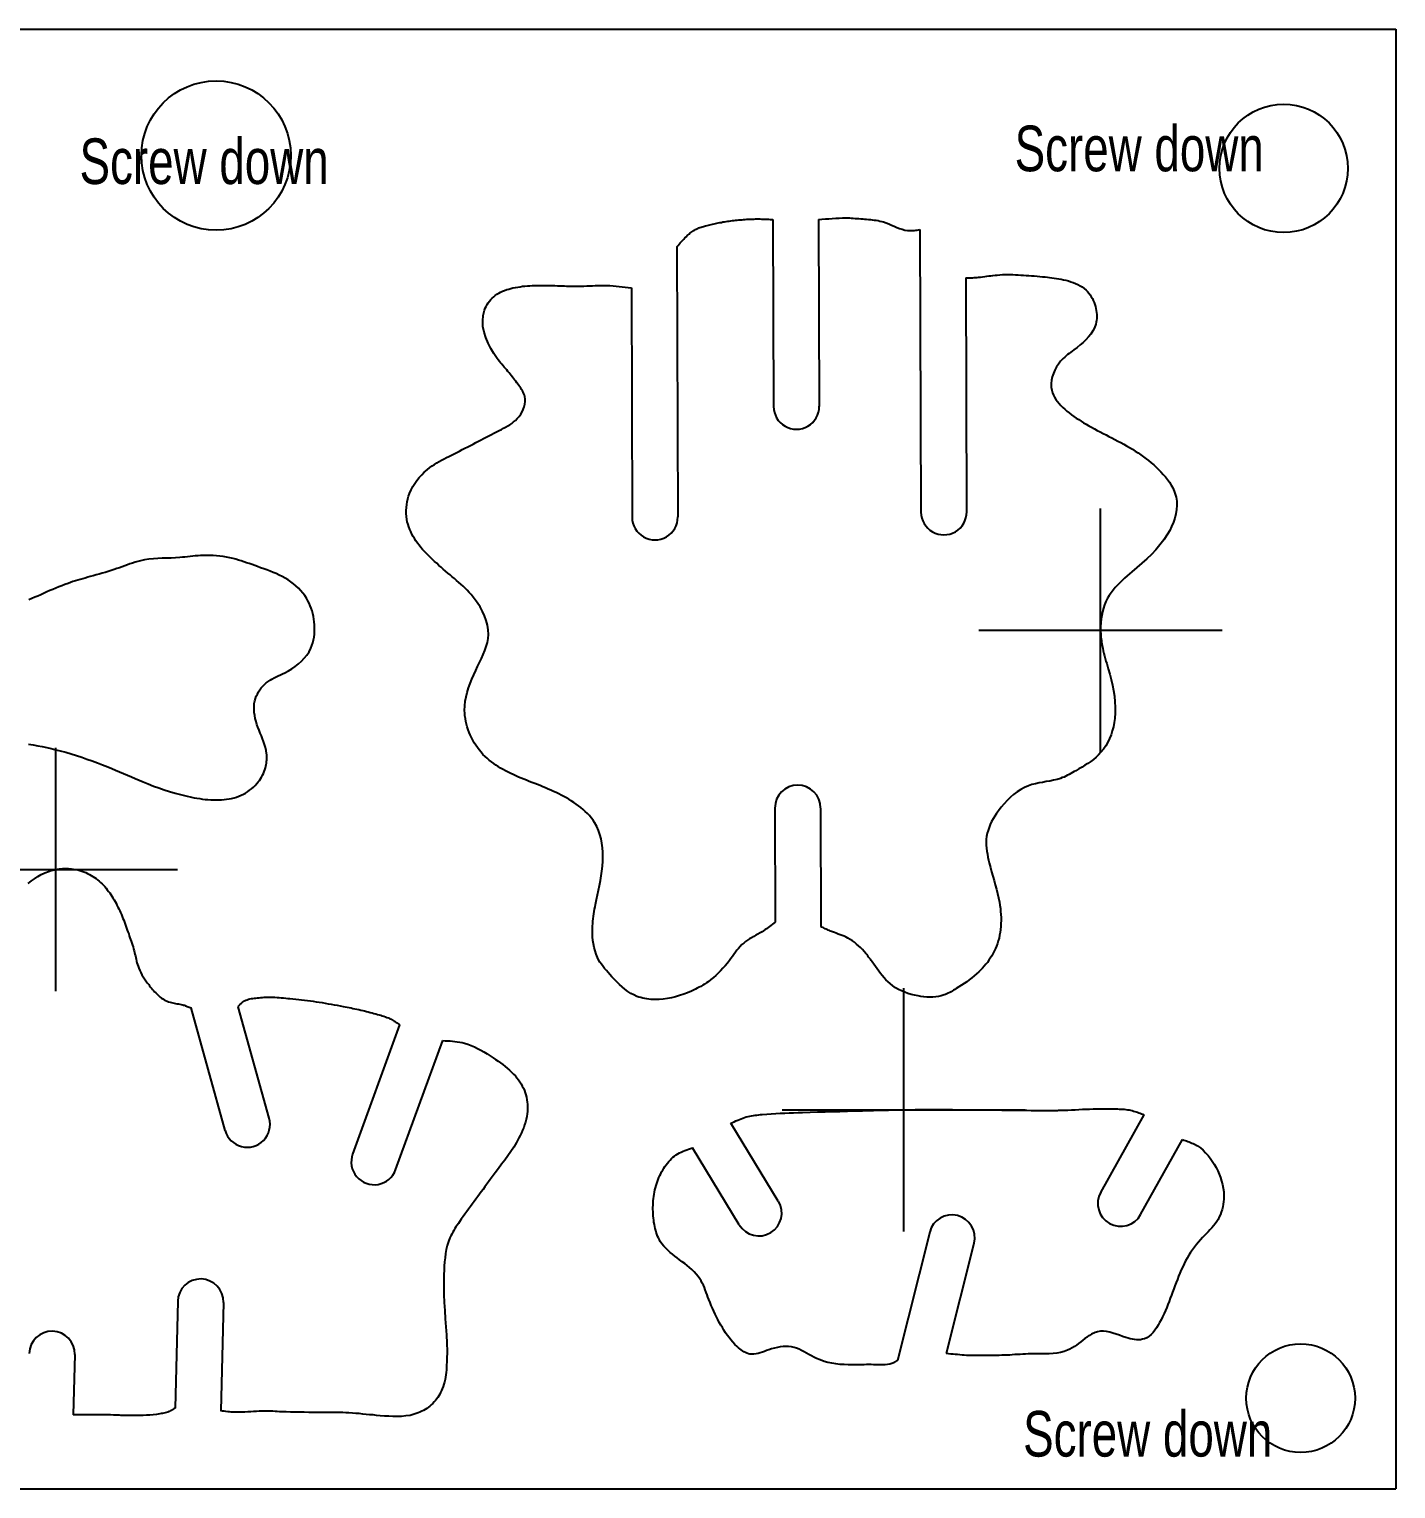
# Model space of a CAD drawing. Extents: x 0 to 30, y 0 to 14.6.
# Drawn here: x 18.76 to 30, y 0 to 12 of the extents above; entities that cross this region are included whole.
import ezdxf

# ---------------------------------------------------------------- set-up
doc = ezdxf.new("R2010")
doc.units = 0
doc.header["$MEASUREMENT"] = 0
doc.header["$PDMODE"] = 2
doc.layers.add('CK_LEVEL_1', color=7, linetype='CONTINUOUS')

msp = doc.modelspace()

# ---------------------------------------------------------------- linework, layer by layer
at = {"layer": 'CK_LEVEL_1', "color": 3, "linetype": 'CONTINUOUS'}
for p, q in [((0, 12), (30, 12)), ((30, 12), (30, 0)), ((24.879, 10.435), (24.884, 8.898)), ((25.254, 10.435), (25.259, 8.899)), ((26.088, 10.352), (26.096, 8.031)), ((24.089, 10.212), (24.097, 7.99)), ((23.715, 9.873), (23.722, 7.989)), ((26.465, 9.955), (26.471, 8.032)), ((24.895, 5.596), (24.898, 4.659)), ((25.271, 5.597), (25.274, 4.622)), ((20.737, 3.047), (20.482, 3.963)), ((20.375, 2.946), (20.095, 3.954)), ((21.424, 2.752), (21.812, 3.814)), ((21.776, 2.623), (22.164, 3.685)), ((19.986, 1.542), (19.964, 0.663)), ((20.361, 1.533), (20.339, 0.64)), ((19.139, 1.104), (19.127, 0.607)), ((0, 0), (30, 0))]:
    msp.add_line(p, q, dxfattribs=at)
at = {"layer": 'CK_LEVEL_1', "color": 4, "linetype": 'CONTINUOUS'}
for p, q in [((24.923, 2.365), (24.533, 3.005)), ((27.574, 2.437), (27.93, 3.075)), ((24.602, 2.17), (24.217, 2.802)), ((27.902, 2.254), (28.246, 2.871)), ((26.168, 2.11), (25.903, 1.056)), ((26.532, 2.018), (26.304, 1.112))]:
    msp.add_line(p, q, dxfattribs=at)
at = {"layer": 'CK_LEVEL_1', "color": 3, "linetype": 'CONTINUOUS'}
for points in [[(25.254, 10.435), (25.282, 10.437), (25.311, 10.44), (25.339, 10.442), (25.367, 10.444), (25.395, 10.446), (25.423, 10.447), (25.451, 10.448), (25.48, 10.448), (25.508, 10.448), (25.523, 10.447), (25.539, 10.446), (25.555, 10.445), (25.57, 10.444), (25.586, 10.443), (25.602, 10.442), (25.617, 10.441), (25.633, 10.439), (25.649, 10.438), (25.664, 10.436), (25.68, 10.435), (25.696, 10.433), (25.712, 10.431), (25.728, 10.429), (25.743, 10.426), (25.759, 10.423), (25.774, 10.42), (25.789, 10.415), (25.811, 10.408), (25.833, 10.399), (25.855, 10.39), (25.876, 10.38), (25.898, 10.371), (25.919, 10.362), (25.941, 10.355), (25.963, 10.349), (25.985, 10.346), (25.996, 10.345), (26.007, 10.345), (26.019, 10.345), (26.03, 10.345), (26.042, 10.346), (26.053, 10.348), (26.065, 10.349), (26.076, 10.351), (26.088, 10.352)], [(24.089, 10.212), (24.099, 10.222), (24.108, 10.233), (24.117, 10.243), (24.126, 10.254), (24.136, 10.264), (24.145, 10.274), (24.155, 10.284), (24.165, 10.294), (24.175, 10.303), (24.182, 10.31), (24.189, 10.316), (24.197, 10.322), (24.204, 10.328), (24.211, 10.334), (24.219, 10.339), (24.227, 10.344), (24.235, 10.349), (24.243, 10.354), (24.252, 10.358), (24.261, 10.362), (24.27, 10.366), (24.279, 10.369), (24.288, 10.372), (24.297, 10.375), (24.307, 10.378), (24.316, 10.381), (24.325, 10.383), (24.337, 10.386), (24.349, 10.389), (24.36, 10.392), (24.372, 10.395), (24.383, 10.398), (24.395, 10.4), (24.407, 10.403), (24.418, 10.405), (24.43, 10.408), (24.443, 10.41), (24.456, 10.412), (24.468, 10.415), (24.481, 10.417), (24.494, 10.419), (24.507, 10.421), (24.52, 10.422), (24.533, 10.424), (24.546, 10.426), (24.559, 10.427), (24.572, 10.429), (24.585, 10.43), (24.598, 10.432), (24.611, 10.433), (24.625, 10.434), (24.638, 10.435), (24.651, 10.436), (24.664, 10.437), (24.676, 10.438), (24.688, 10.438), (24.7, 10.439), (24.712, 10.439), (24.724, 10.439), (24.736, 10.44), (24.748, 10.44), (24.76, 10.44), (24.772, 10.44), (24.784, 10.439), (24.796, 10.439), (24.808, 10.439), (24.82, 10.438), (24.831, 10.437), (24.843, 10.437), (24.855, 10.436), (24.867, 10.435), (24.879, 10.435)], [(24.898, 4.659), (24.887, 4.65), (24.875, 4.641), (24.863, 4.632), (24.851, 4.623), (24.839, 4.614), (24.827, 4.605), (24.815, 4.597), (24.802, 4.588), (24.79, 4.58), (24.773, 4.57), (24.755, 4.56), (24.738, 4.551), (24.721, 4.541), (24.703, 4.531), (24.687, 4.521), (24.67, 4.511), (24.654, 4.499), (24.639, 4.487), (24.624, 4.474), (24.61, 4.459), (24.596, 4.443), (24.583, 4.427), (24.57, 4.411), (24.558, 4.394), (24.546, 4.377), (24.533, 4.359), (24.521, 4.343), (24.504, 4.321), (24.486, 4.299), (24.468, 4.279), (24.449, 4.259), (24.43, 4.239), (24.41, 4.221), (24.389, 4.203), (24.368, 4.186), (24.346, 4.169), (24.332, 4.159), (24.317, 4.15), (24.302, 4.14), (24.287, 4.131), (24.272, 4.123), (24.256, 4.115), (24.241, 4.107), (24.225, 4.099), (24.209, 4.092), (24.177, 4.078), (24.145, 4.066), (24.112, 4.055), (24.079, 4.045), (24.045, 4.037), (24.012, 4.031), (23.977, 4.026), (23.943, 4.024), (23.908, 4.023), (23.892, 4.023), (23.875, 4.024), (23.858, 4.026), (23.841, 4.028), (23.825, 4.03), (23.808, 4.034), (23.792, 4.038), (23.777, 4.042), (23.761, 4.048), (23.735, 4.06), (23.71, 4.073), (23.685, 4.089), (23.662, 4.107), (23.639, 4.126), (23.618, 4.146), (23.596, 4.167), (23.575, 4.188), (23.555, 4.21), (23.539, 4.227), (23.524, 4.244), (23.51, 4.261), (23.495, 4.278), (23.482, 4.295), (23.469, 4.313), (23.457, 4.331), (23.446, 4.35), (23.436, 4.369), (23.425, 4.396), (23.416, 4.423), (23.408, 4.451), (23.403, 4.48), (23.399, 4.509), (23.396, 4.538), (23.395, 4.568), (23.395, 4.597), (23.396, 4.627), (23.397, 4.647), (23.399, 4.667), (23.401, 4.687), (23.404, 4.707), (23.406, 4.727), (23.41, 4.746), (23.413, 4.766), (23.417, 4.785), (23.42, 4.805), (23.428, 4.844), (23.437, 4.883), (23.445, 4.922), (23.453, 4.961), (23.461, 5), (23.467, 5.039), (23.473, 5.079), (23.478, 5.119), (23.48, 5.159), (23.481, 5.196), (23.48, 5.234), (23.478, 5.271), (23.473, 5.307), (23.466, 5.344), (23.457, 5.379), (23.445, 5.413), (23.43, 5.446), (23.413, 5.478), (23.4, 5.498), (23.385, 5.517), (23.37, 5.535), (23.354, 5.552), (23.336, 5.569), (23.318, 5.585), (23.3, 5.601), (23.281, 5.616), (23.261, 5.63), (23.241, 5.643), (23.221, 5.656), (23.201, 5.669), (23.181, 5.681), (23.16, 5.692), (23.139, 5.703), (23.118, 5.714), (23.097, 5.724), (23.075, 5.734), (23.053, 5.744), (23.031, 5.753), (23.009, 5.763), (22.987, 5.772), (22.964, 5.781), (22.942, 5.79), (22.92, 5.799), (22.897, 5.807), (22.875, 5.816), (22.853, 5.825), (22.831, 5.834), (22.809, 5.843), (22.787, 5.852), (22.765, 5.862), (22.744, 5.872), (22.723, 5.882), (22.701, 5.892), (22.68, 5.903), (22.66, 5.914), (22.64, 5.926), (22.621, 5.938), (22.601, 5.95), (22.583, 5.963), (22.564, 5.977), (22.546, 5.991), (22.529, 6.006), (22.512, 6.021), (22.495, 6.038), (22.479, 6.056), (22.464, 6.075), (22.45, 6.094), (22.436, 6.113), (22.423, 6.134), (22.411, 6.154), (22.4, 6.176), (22.39, 6.198), (22.381, 6.219), (22.373, 6.241), (22.365, 6.264), (22.359, 6.286), (22.354, 6.309), (22.35, 6.332), (22.347, 6.355), (22.345, 6.377), (22.344, 6.4), (22.345, 6.438), (22.349, 6.475), (22.356, 6.511), (22.365, 6.548), (22.376, 6.584), (22.389, 6.62), (22.403, 6.656), (22.419, 6.692), (22.435, 6.728), (22.451, 6.76), (22.467, 6.793), (22.483, 6.826), (22.497, 6.858), (22.511, 6.891), (22.522, 6.924), (22.531, 6.957), (22.537, 6.99), (22.54, 7.023), (22.538, 7.062), (22.532, 7.101), (22.522, 7.139), (22.508, 7.177), (22.491, 7.214), (22.471, 7.251), (22.448, 7.286), (22.423, 7.32), (22.397, 7.352), (22.381, 7.37), (22.365, 7.387), (22.348, 7.404), (22.331, 7.42), (22.313, 7.436), (22.296, 7.452), (22.278, 7.468), (22.26, 7.483), (22.242, 7.498), (22.224, 7.514), (22.206, 7.529), (22.187, 7.545), (22.169, 7.561), (22.151, 7.577), (22.133, 7.592), (22.115, 7.609), (22.097, 7.625), (22.079, 7.641), (22.063, 7.657), (22.046, 7.673), (22.03, 7.689), (22.014, 7.705), (21.999, 7.722), (21.984, 7.739), (21.97, 7.757), (21.956, 7.775), (21.943, 7.794), (21.932, 7.812), (21.921, 7.83), (21.91, 7.849), (21.901, 7.869), (21.893, 7.888), (21.885, 7.908), (21.879, 7.929), (21.873, 7.949), (21.869, 7.97), (21.866, 7.994), (21.864, 8.018), (21.864, 8.042), (21.865, 8.067), (21.868, 8.091), (21.872, 8.115), (21.877, 8.138), (21.884, 8.162), (21.892, 8.184), (21.904, 8.212), (21.918, 8.239), (21.934, 8.265), (21.951, 8.29), (21.97, 8.313), (21.991, 8.336), (22.012, 8.357), (22.035, 8.377), (22.059, 8.396), (22.077, 8.409), (22.096, 8.422), (22.115, 8.434), (22.135, 8.446), (22.155, 8.457), (22.175, 8.467), (22.195, 8.478), (22.215, 8.488), (22.235, 8.498), (22.258, 8.51), (22.28, 8.521), (22.303, 8.532), (22.325, 8.544), (22.347, 8.555), (22.37, 8.566), (22.392, 8.578), (22.414, 8.589), (22.436, 8.601), (22.458, 8.612), (22.479, 8.624), (22.5, 8.635), (22.521, 8.646), (22.543, 8.657), (22.564, 8.669), (22.585, 8.68), (22.607, 8.691), (22.628, 8.702), (22.646, 8.71), (22.663, 8.719), (22.681, 8.729), (22.698, 8.738), (22.715, 8.748), (22.732, 8.759), (22.747, 8.771), (22.763, 8.784), (22.777, 8.798), (22.792, 8.815), (22.805, 8.834), (22.816, 8.853), (22.826, 8.874), (22.834, 8.895), (22.84, 8.916), (22.842, 8.938), (22.843, 8.959), (22.84, 8.979), (22.836, 8.991), (22.832, 9.003), (22.826, 9.015), (22.82, 9.026), (22.813, 9.037), (22.806, 9.048), (22.798, 9.059), (22.791, 9.07), (22.783, 9.08), (22.773, 9.092), (22.764, 9.105), (22.755, 9.117), (22.746, 9.129), (22.737, 9.14), (22.727, 9.152), (22.718, 9.164), (22.709, 9.175), (22.7, 9.187), (22.69, 9.199), (22.68, 9.21), (22.67, 9.222), (22.66, 9.233), (22.65, 9.245), (22.64, 9.257), (22.631, 9.269), (22.621, 9.282), (22.611, 9.294), (22.584, 9.333), (22.559, 9.375), (22.537, 9.419), (22.518, 9.464), (22.504, 9.51), (22.495, 9.556), (22.493, 9.602), (22.496, 9.647), (22.507, 9.69), (22.514, 9.706), (22.521, 9.721), (22.529, 9.736), (22.538, 9.75), (22.548, 9.764), (22.559, 9.777), (22.57, 9.789), (22.583, 9.801), (22.595, 9.811), (22.61, 9.822), (22.625, 9.831), (22.64, 9.839), (22.656, 9.846), (22.673, 9.853), (22.69, 9.859), (22.707, 9.864), (22.724, 9.869), (22.741, 9.873), (22.761, 9.877), (22.781, 9.88), (22.8, 9.883), (22.82, 9.886), (22.84, 9.888), (22.86, 9.89), (22.88, 9.891), (22.9, 9.892), (22.92, 9.893), (22.941, 9.894), (22.961, 9.894), (22.982, 9.894), (23.003, 9.894), (23.024, 9.894), (23.044, 9.893), (23.065, 9.893), (23.086, 9.892), (23.107, 9.891), (23.126, 9.89), (23.145, 9.89), (23.164, 9.889), (23.183, 9.888), (23.202, 9.887), (23.221, 9.887), (23.24, 9.887), (23.259, 9.886), (23.278, 9.887), (23.301, 9.887), (23.324, 9.888), (23.348, 9.889), (23.371, 9.89), (23.395, 9.891), (23.418, 9.892), (23.441, 9.893), (23.465, 9.893), (23.488, 9.893), (23.514, 9.893), (23.539, 9.892), (23.564, 9.89), (23.589, 9.888), (23.614, 9.885), (23.64, 9.882), (23.665, 9.879), (23.69, 9.876), (23.715, 9.873)], [(18.759, 6.122), (18.797, 6.116), (18.834, 6.109), (18.872, 6.102), (18.909, 6.094), (18.946, 6.085), (18.983, 6.076), (19.02, 6.067), (19.065, 6.055), (19.109, 6.042), (19.152, 6.029), (19.196, 6.015), (19.239, 6), (19.282, 5.985), (19.325, 5.969), (19.368, 5.953), (19.411, 5.936), (19.443, 5.922), (19.475, 5.909), (19.507, 5.895), (19.539, 5.881), (19.571, 5.867), (19.604, 5.853), (19.636, 5.839), (19.668, 5.826), (19.7, 5.812), (19.743, 5.795), (19.787, 5.778), (19.83, 5.762), (19.874, 5.747), (19.918, 5.732), (19.963, 5.719), (20.008, 5.707), (20.053, 5.696), (20.098, 5.686), (20.121, 5.681), (20.143, 5.677), (20.166, 5.674), (20.188, 5.671), (20.211, 5.668), (20.234, 5.666), (20.257, 5.665), (20.28, 5.664), (20.303, 5.663), (20.324, 5.664), (20.345, 5.665), (20.366, 5.666), (20.387, 5.669), (20.407, 5.672), (20.428, 5.676), (20.448, 5.681), (20.468, 5.687), (20.488, 5.694), (20.507, 5.702), (20.525, 5.711), (20.543, 5.72), (20.56, 5.731), (20.576, 5.743), (20.593, 5.755), (20.608, 5.769), (20.622, 5.783), (20.636, 5.798), (20.647, 5.811), (20.657, 5.824), (20.666, 5.838), (20.675, 5.852), (20.683, 5.866), (20.69, 5.881), (20.696, 5.897), (20.702, 5.912), (20.707, 5.928), (20.71, 5.941), (20.713, 5.954), (20.715, 5.967), (20.716, 5.98), (20.717, 5.994), (20.718, 6.007), (20.718, 6.02), (20.717, 6.033), (20.716, 6.046), (20.712, 6.071), (20.706, 6.095), (20.699, 6.119), (20.691, 6.143), (20.682, 6.166), (20.673, 6.19), (20.663, 6.213), (20.654, 6.237), (20.645, 6.261), (20.637, 6.285), (20.629, 6.309), (20.623, 6.333), (20.618, 6.358), (20.615, 6.382), (20.613, 6.406), (20.613, 6.431), (20.615, 6.455), (20.619, 6.479), (20.625, 6.497), (20.631, 6.516), (20.64, 6.534), (20.649, 6.551), (20.66, 6.568), (20.671, 6.584), (20.684, 6.599), (20.698, 6.613), (20.713, 6.626), (20.728, 6.637), (20.744, 6.648), (20.76, 6.657), (20.777, 6.666), (20.794, 6.675), (20.812, 6.683), (20.83, 6.691), (20.847, 6.699), (20.865, 6.708), (20.895, 6.724), (20.924, 6.742), (20.952, 6.761), (20.979, 6.782), (21.003, 6.804), (21.026, 6.828), (21.047, 6.854), (21.065, 6.881), (21.08, 6.91), (21.089, 6.932), (21.097, 6.955), (21.102, 6.979), (21.107, 7.003), (21.109, 7.027), (21.111, 7.052), (21.111, 7.077), (21.11, 7.102), (21.108, 7.127), (21.105, 7.15), (21.101, 7.172), (21.096, 7.195), (21.09, 7.217), (21.083, 7.239), (21.075, 7.26), (21.066, 7.281), (21.056, 7.301), (21.045, 7.321), (21.03, 7.343), (21.014, 7.364), (20.996, 7.385), (20.977, 7.404), (20.957, 7.423), (20.936, 7.44), (20.914, 7.457), (20.892, 7.472), (20.868, 7.486), (20.844, 7.5), (20.82, 7.512), (20.794, 7.524), (20.769, 7.534), (20.744, 7.545), (20.718, 7.555), (20.692, 7.564), (20.666, 7.573), (20.64, 7.583), (20.618, 7.591), (20.596, 7.599), (20.574, 7.607), (20.552, 7.614), (20.53, 7.622), (20.508, 7.629), (20.486, 7.636), (20.463, 7.642), (20.441, 7.648), (20.414, 7.654), (20.387, 7.66), (20.36, 7.664), (20.332, 7.668), (20.305, 7.67), (20.277, 7.672), (20.25, 7.673), (20.222, 7.674), (20.194, 7.673), (20.173, 7.672), (20.152, 7.67), (20.13, 7.669), (20.109, 7.667), (20.088, 7.664), (20.066, 7.662), (20.045, 7.66), (20.024, 7.658), (20.002, 7.656), (19.966, 7.654), (19.93, 7.652), (19.893, 7.651), (19.857, 7.65), (19.821, 7.648), (19.785, 7.645), (19.749, 7.642), (19.713, 7.637), (19.678, 7.63), (19.657, 7.624), (19.635, 7.618), (19.614, 7.611), (19.592, 7.604), (19.571, 7.596), (19.55, 7.589), (19.528, 7.581), (19.507, 7.573), (19.486, 7.565), (19.462, 7.557), (19.437, 7.549), (19.413, 7.542), (19.388, 7.534), (19.364, 7.527), (19.339, 7.52), (19.315, 7.513), (19.29, 7.506), (19.266, 7.5), (19.245, 7.494), (19.225, 7.488), (19.205, 7.482), (19.184, 7.477), (19.164, 7.47), (19.144, 7.464), (19.124, 7.458), (19.104, 7.451), (19.084, 7.444), (19.058, 7.435), (19.033, 7.425), (19.008, 7.415), (18.983, 7.405), (18.958, 7.394), (18.933, 7.384), (18.908, 7.373), (18.883, 7.362), (18.859, 7.351), (18.834, 7.34), (18.81, 7.33), (18.786, 7.319), (18.761, 7.309)], [(27.573, 7.059), (27.573, 7.045), (27.574, 7.031), (27.575, 7.017), (27.576, 7.003), (27.577, 6.989), (27.579, 6.975), (27.581, 6.961), (27.583, 6.947), (27.585, 6.933), (27.59, 6.911), (27.594, 6.89), (27.6, 6.868), (27.605, 6.847), (27.611, 6.826), (27.617, 6.805), (27.623, 6.784), (27.629, 6.763), (27.636, 6.742), (27.648, 6.697), (27.66, 6.653), (27.67, 6.608), (27.679, 6.562), (27.686, 6.517), (27.691, 6.471), (27.694, 6.425), (27.693, 6.379), (27.69, 6.332), (27.685, 6.299), (27.678, 6.265), (27.669, 6.232), (27.659, 6.2), (27.646, 6.168), (27.631, 6.138), (27.615, 6.109), (27.596, 6.081), (27.576, 6.055), (27.556, 6.034), (27.536, 6.015), (27.514, 5.997), (27.492, 5.98), (27.468, 5.963), (27.444, 5.948), (27.42, 5.933), (27.395, 5.918), (27.37, 5.904), (27.356, 5.896), (27.343, 5.888), (27.329, 5.88), (27.315, 5.873), (27.301, 5.866), (27.287, 5.859), (27.273, 5.852), (27.258, 5.847), (27.244, 5.841), (27.215, 5.832), (27.186, 5.825), (27.156, 5.819), (27.126, 5.814), (27.096, 5.808), (27.067, 5.803), (27.037, 5.797), (27.008, 5.789), (26.98, 5.78), (26.948, 5.766), (26.917, 5.749), (26.887, 5.73), (26.858, 5.709), (26.831, 5.685), (26.805, 5.659), (26.78, 5.632), (26.756, 5.604), (26.734, 5.574), (26.718, 5.553), (26.704, 5.53), (26.69, 5.508), (26.677, 5.485), (26.666, 5.461), (26.656, 5.438), (26.648, 5.413), (26.641, 5.389), (26.636, 5.364), (26.633, 5.34), (26.632, 5.316), (26.633, 5.292), (26.635, 5.267), (26.638, 5.243), (26.642, 5.218), (26.646, 5.193), (26.652, 5.169), (26.658, 5.145), (26.667, 5.108), (26.677, 5.072), (26.687, 5.036), (26.697, 5.001), (26.707, 4.965), (26.717, 4.93), (26.726, 4.894), (26.734, 4.858), (26.741, 4.822), (26.745, 4.797), (26.749, 4.772), (26.751, 4.747), (26.753, 4.722), (26.755, 4.697), (26.755, 4.672), (26.754, 4.647), (26.753, 4.622), (26.75, 4.597), (26.747, 4.574), (26.743, 4.551), (26.738, 4.528), (26.732, 4.506), (26.725, 4.484), (26.717, 4.462), (26.708, 4.441), (26.699, 4.42), (26.688, 4.399), (26.678, 4.381), (26.666, 4.363), (26.654, 4.345), (26.642, 4.328), (26.629, 4.312), (26.615, 4.296), (26.601, 4.28), (26.586, 4.265), (26.571, 4.25), (26.552, 4.233), (26.533, 4.216), (26.513, 4.2), (26.492, 4.185), (26.472, 4.169), (26.451, 4.155), (26.429, 4.141), (26.408, 4.126), (26.386, 4.113), (26.375, 4.106), (26.364, 4.099), (26.354, 4.093), (26.343, 4.086), (26.332, 4.08), (26.32, 4.075), (26.309, 4.069), (26.297, 4.064), (26.286, 4.06), (26.263, 4.053), (26.24, 4.048), (26.217, 4.044), (26.193, 4.042), (26.169, 4.042), (26.145, 4.043), (26.12, 4.045), (26.096, 4.048), (26.072, 4.052), (26.043, 4.058), (26.016, 4.065), (25.988, 4.073), (25.962, 4.083), (25.936, 4.094), (25.911, 4.106), (25.887, 4.12), (25.864, 4.136), (25.842, 4.153), (25.825, 4.168), (25.808, 4.184), (25.793, 4.201), (25.778, 4.219), (25.763, 4.237), (25.749, 4.256), (25.735, 4.275), (25.722, 4.294), (25.709, 4.313), (25.701, 4.323), (25.694, 4.333), (25.687, 4.343), (25.68, 4.353), (25.673, 4.363), (25.665, 4.372), (25.658, 4.382), (25.65, 4.392), (25.642, 4.401), (25.628, 4.418), (25.614, 4.434), (25.598, 4.45), (25.583, 4.465), (25.566, 4.479), (25.549, 4.493), (25.532, 4.506), (25.514, 4.517), (25.495, 4.528), (25.48, 4.536), (25.464, 4.543), (25.448, 4.549), (25.432, 4.555), (25.416, 4.561), (25.4, 4.567), (25.384, 4.573), (25.368, 4.579), (25.352, 4.585), (25.343, 4.589), (25.334, 4.593), (25.325, 4.597), (25.317, 4.601), (25.308, 4.605), (25.299, 4.61), (25.291, 4.614), (25.282, 4.618), (25.274, 4.622)], [(18.757, 4.976), (18.782, 4.997), (18.808, 5.016), (18.835, 5.034), (18.863, 5.05), (18.892, 5.064), (18.922, 5.076), (18.953, 5.085), (18.956, 5.086), (18.96, 5.087), (18.963, 5.088), (18.967, 5.089), (18.97, 5.09), (18.974, 5.09), (18.977, 5.091), (18.981, 5.092), (18.984, 5.092)], [(20.482, 3.963), (20.486, 3.969), (20.491, 3.974), (20.495, 3.979), (20.5, 3.984), (20.504, 3.989), (20.509, 3.993), (20.514, 3.998), (20.519, 4.002), (20.525, 4.006), (20.535, 4.012), (20.545, 4.017), (20.556, 4.021), (20.568, 4.025), (20.579, 4.027), (20.591, 4.03), (20.604, 4.032), (20.616, 4.033), (20.628, 4.035), (20.642, 4.036), (20.655, 4.037), (20.669, 4.039), (20.682, 4.04), (20.696, 4.041), (20.709, 4.041), (20.722, 4.042), (20.736, 4.042), (20.749, 4.042), (20.767, 4.042), (20.784, 4.041), (20.802, 4.04), (20.82, 4.039), (20.837, 4.037), (20.855, 4.036), (20.873, 4.034), (20.891, 4.032), (20.908, 4.03), (20.932, 4.027), (20.956, 4.025), (20.98, 4.022), (21.004, 4.019), (21.028, 4.017), (21.052, 4.014), (21.076, 4.011), (21.099, 4.008), (21.123, 4.004), (21.148, 4.001), (21.173, 3.997), (21.197, 3.993), (21.222, 3.988), (21.247, 3.984), (21.271, 3.979), (21.296, 3.975), (21.321, 3.97), (21.345, 3.966), (21.362, 3.962), (21.378, 3.959), (21.394, 3.956), (21.41, 3.953), (21.426, 3.95), (21.442, 3.946), (21.458, 3.943), (21.474, 3.94), (21.49, 3.936), (21.506, 3.932), (21.521, 3.929), (21.537, 3.925), (21.552, 3.921), (21.568, 3.917), (21.583, 3.913), (21.598, 3.909), (21.614, 3.905), (21.629, 3.9), (21.642, 3.897), (21.655, 3.893), (21.667, 3.889), (21.68, 3.885), (21.693, 3.881), (21.705, 3.876), (21.717, 3.871), (21.729, 3.865), (21.741, 3.86), (21.749, 3.855), (21.757, 3.851), (21.765, 3.846), (21.773, 3.841), (21.781, 3.835), (21.789, 3.83), (21.796, 3.825), (21.804, 3.819), (21.812, 3.814)], [(22.164, 3.685), (22.184, 3.684), (22.205, 3.683), (22.225, 3.682), (22.245, 3.68), (22.264, 3.678), (22.284, 3.675), (22.304, 3.672), (22.323, 3.668), (22.342, 3.664), (22.37, 3.655), (22.398, 3.645), (22.425, 3.634), (22.451, 3.621), (22.477, 3.607), (22.503, 3.592), (22.529, 3.576), (22.554, 3.56), (22.579, 3.543), (22.599, 3.53), (22.619, 3.516), (22.639, 3.502), (22.658, 3.488), (22.677, 3.473), (22.695, 3.458), (22.713, 3.442), (22.73, 3.426), (22.747, 3.408), (22.761, 3.394), (22.773, 3.378), (22.786, 3.362), (22.797, 3.346), (22.808, 3.329), (22.818, 3.311), (22.827, 3.293), (22.835, 3.275), (22.842, 3.256), (22.848, 3.238), (22.853, 3.219), (22.856, 3.199), (22.859, 3.18), (22.861, 3.161), (22.862, 3.141), (22.861, 3.122), (22.86, 3.102), (22.858, 3.083), (22.855, 3.06), (22.85, 3.037), (22.844, 3.014), (22.837, 2.992), (22.83, 2.97), (22.821, 2.948), (22.812, 2.927), (22.802, 2.905), (22.791, 2.885), (22.77, 2.847), (22.748, 2.809), (22.724, 2.773), (22.7, 2.737), (22.674, 2.702), (22.648, 2.668), (22.622, 2.633), (22.596, 2.598), (22.57, 2.564), (22.555, 2.544), (22.54, 2.523), (22.525, 2.503), (22.511, 2.483), (22.496, 2.462), (22.481, 2.442), (22.467, 2.422), (22.452, 2.402), (22.437, 2.381), (22.422, 2.361), (22.407, 2.34), (22.392, 2.32), (22.377, 2.299), (22.362, 2.279), (22.347, 2.258), (22.332, 2.238), (22.317, 2.217), (22.303, 2.196), (22.293, 2.182), (22.283, 2.168), (22.273, 2.153), (22.264, 2.139), (22.255, 2.124), (22.246, 2.109), (22.238, 2.094), (22.23, 2.079), (22.223, 2.063), (22.211, 2.032), (22.201, 2), (22.193, 1.967), (22.187, 1.934), (22.183, 1.9), (22.179, 1.866), (22.177, 1.831), (22.175, 1.797), (22.174, 1.763), (22.173, 1.744), (22.173, 1.726), (22.173, 1.707), (22.172, 1.689), (22.172, 1.671), (22.172, 1.652), (22.172, 1.634), (22.173, 1.616), (22.173, 1.598), (22.176, 1.531), (22.18, 1.465), (22.185, 1.398), (22.19, 1.331), (22.194, 1.265), (22.198, 1.198), (22.2, 1.131), (22.199, 1.064), (22.196, 0.997), (22.194, 0.977), (22.192, 0.957), (22.19, 0.937), (22.186, 0.917), (22.183, 0.898), (22.178, 0.878), (22.173, 0.859), (22.167, 0.84), (22.16, 0.822), (22.154, 0.807), (22.147, 0.793), (22.14, 0.779), (22.132, 0.765), (22.123, 0.751), (22.113, 0.738), (22.104, 0.726), (22.093, 0.714), (22.082, 0.702), (22.07, 0.691), (22.058, 0.68), (22.046, 0.67), (22.033, 0.661), (22.019, 0.652), (22.005, 0.644), (21.991, 0.637), (21.977, 0.63), (21.962, 0.624), (21.929, 0.613), (21.896, 0.604), (21.861, 0.599), (21.826, 0.595), (21.791, 0.594), (21.755, 0.594), (21.72, 0.596), (21.684, 0.598), (21.649, 0.601), (21.62, 0.604), (21.591, 0.607), (21.562, 0.609), (21.534, 0.612), (21.506, 0.615), (21.477, 0.618), (21.449, 0.62), (21.421, 0.622), (21.392, 0.624), (21.368, 0.625), (21.344, 0.626), (21.32, 0.627), (21.296, 0.627), (21.271, 0.627), (21.247, 0.628), (21.223, 0.628), (21.198, 0.628), (21.174, 0.628), (21.137, 0.628), (21.1, 0.628), (21.062, 0.628), (21.025, 0.629), (20.988, 0.629), (20.95, 0.63), (20.913, 0.631), (20.876, 0.632), (20.839, 0.634), (20.821, 0.634), (20.803, 0.635), (20.786, 0.636), (20.768, 0.637), (20.75, 0.637), (20.733, 0.638), (20.715, 0.638), (20.697, 0.638), (20.679, 0.638), (20.656, 0.637), (20.632, 0.636), (20.608, 0.635), (20.585, 0.633), (20.561, 0.632), (20.537, 0.63), (20.514, 0.629), (20.49, 0.629), (20.466, 0.629), (20.452, 0.63), (20.438, 0.63), (20.424, 0.631), (20.41, 0.632), (20.396, 0.634), (20.381, 0.635), (20.367, 0.637), (20.353, 0.639), (20.339, 0.64)], [(19.964, 0.663), (19.961, 0.661), (19.958, 0.659), (19.954, 0.657), (19.951, 0.655), (19.948, 0.653), (19.944, 0.65), (19.941, 0.648), (19.937, 0.647), (19.934, 0.645), (19.924, 0.64), (19.914, 0.635), (19.903, 0.631), (19.892, 0.628), (19.882, 0.625), (19.871, 0.622), (19.859, 0.62), (19.848, 0.618), (19.837, 0.616), (19.81, 0.612), (19.783, 0.609), (19.756, 0.606), (19.729, 0.605), (19.702, 0.603), (19.675, 0.602), (19.648, 0.602), (19.621, 0.602), (19.593, 0.602), (19.581, 0.603), (19.568, 0.603), (19.556, 0.603), (19.543, 0.604), (19.531, 0.604), (19.518, 0.604), (19.506, 0.605), (19.493, 0.605), (19.481, 0.606), (19.457, 0.606), (19.432, 0.607), (19.408, 0.607), (19.384, 0.608), (19.359, 0.608), (19.335, 0.608), (19.311, 0.608), (19.286, 0.608), (19.262, 0.608), (19.247, 0.608), (19.232, 0.608), (19.217, 0.608), (19.202, 0.608), (19.187, 0.607), (19.172, 0.607), (19.157, 0.607), (19.142, 0.607), (19.127, 0.607)]]:
    msp.add_lwpolyline(points, dxfattribs=at)
at = {"layer": 'CK_LEVEL_1', "color": 5, "linetype": 'CONTINUOUS'}
for points in [[(26.465, 9.955), (26.476, 9.956), (26.488, 9.956), (26.499, 9.956), (26.511, 9.957), (26.523, 9.957), (26.534, 9.958), (26.546, 9.959), (26.557, 9.959), (26.569, 9.96), (26.586, 9.962), (26.603, 9.964), (26.62, 9.966), (26.637, 9.969), (26.654, 9.971), (26.671, 9.973), (26.688, 9.976), (26.705, 9.978), (26.722, 9.979), (26.744, 9.981), (26.765, 9.982), (26.787, 9.982), (26.808, 9.982), (26.83, 9.982), (26.851, 9.982), (26.873, 9.981), (26.895, 9.98), (26.916, 9.979), (26.939, 9.977), (26.961, 9.976), (26.983, 9.974), (27.005, 9.973), (27.028, 9.971), (27.05, 9.969), (27.072, 9.967), (27.094, 9.965), (27.116, 9.963), (27.135, 9.961), (27.154, 9.959), (27.173, 9.956), (27.192, 9.954), (27.211, 9.951), (27.23, 9.948), (27.249, 9.944), (27.268, 9.94), (27.287, 9.936), (27.308, 9.931), (27.328, 9.924), (27.348, 9.918), (27.367, 9.91), (27.386, 9.901), (27.404, 9.891), (27.422, 9.881), (27.438, 9.868), (27.454, 9.855), (27.466, 9.843), (27.477, 9.83), (27.487, 9.816), (27.496, 9.801), (27.505, 9.786), (27.512, 9.77), (27.519, 9.754), (27.525, 9.737), (27.53, 9.72), (27.534, 9.704), (27.537, 9.687), (27.539, 9.671), (27.541, 9.654), (27.542, 9.638), (27.541, 9.622), (27.54, 9.606), (27.537, 9.59), (27.534, 9.575), (27.524, 9.546), (27.51, 9.52), (27.493, 9.494), (27.474, 9.47), (27.452, 9.447), (27.429, 9.425), (27.404, 9.404), (27.379, 9.383), (27.354, 9.364), (27.34, 9.354), (27.327, 9.344), (27.315, 9.335), (27.302, 9.325), (27.29, 9.315), (27.278, 9.304), (27.266, 9.293), (27.255, 9.282), (27.244, 9.27), (27.226, 9.247), (27.21, 9.223), (27.196, 9.197), (27.185, 9.17), (27.176, 9.142), (27.17, 9.114), (27.167, 9.086), (27.167, 9.058), (27.171, 9.031), (27.177, 9.011), (27.185, 8.992), (27.195, 8.974), (27.206, 8.956), (27.218, 8.939), (27.232, 8.922), (27.247, 8.906), (27.262, 8.891), (27.278, 8.876), (27.296, 8.86), (27.315, 8.845), (27.334, 8.83), (27.353, 8.816), (27.373, 8.803), (27.393, 8.79), (27.413, 8.777), (27.433, 8.765), (27.453, 8.753), (27.476, 8.74), (27.499, 8.727), (27.523, 8.714), (27.546, 8.701), (27.57, 8.689), (27.594, 8.677), (27.618, 8.664), (27.641, 8.652), (27.665, 8.64), (27.69, 8.627), (27.714, 8.614), (27.739, 8.601), (27.763, 8.587), (27.787, 8.574), (27.811, 8.56), (27.835, 8.546), (27.858, 8.531), (27.881, 8.516), (27.904, 8.501), (27.926, 8.485), (27.947, 8.469), (27.968, 8.453), (27.989, 8.436), (28.01, 8.418), (28.03, 8.4), (28.049, 8.381), (28.069, 8.361), (28.087, 8.34), (28.106, 8.319), (28.123, 8.297), (28.139, 8.275), (28.154, 8.252), (28.167, 8.228), (28.178, 8.203), (28.187, 8.178), (28.194, 8.153), (28.199, 8.119), (28.2, 8.085), (28.198, 8.05), (28.192, 8.015), (28.183, 7.98), (28.171, 7.946), (28.157, 7.912), (28.141, 7.879), (28.123, 7.848), (28.094, 7.803), (28.061, 7.76), (28.027, 7.72), (27.99, 7.682), (27.952, 7.646), (27.912, 7.61), (27.872, 7.575), (27.831, 7.54), (27.791, 7.505), (27.77, 7.486), (27.75, 7.468), (27.73, 7.449), (27.711, 7.429), (27.693, 7.409), (27.676, 7.388), (27.659, 7.367), (27.644, 7.344), (27.63, 7.321), (27.617, 7.295), (27.606, 7.268), (27.596, 7.239), (27.588, 7.21), (27.582, 7.181), (27.578, 7.151), (27.575, 7.12), (27.573, 7.09), (27.573, 7.059)], [(18.984, 5.092), (18.998, 5.095), (19.012, 5.097), (19.027, 5.098), (19.041, 5.099), (19.055, 5.1), (19.069, 5.1), (19.084, 5.099), (19.098, 5.098), (19.112, 5.097), (19.129, 5.094), (19.146, 5.091), (19.163, 5.088), (19.18, 5.083), (19.197, 5.078), (19.213, 5.073), (19.229, 5.066), (19.244, 5.059), (19.26, 5.051), (19.274, 5.043), (19.288, 5.035), (19.301, 5.026), (19.314, 5.017), (19.327, 5.007), (19.339, 4.996), (19.351, 4.985), (19.363, 4.974), (19.374, 4.963), (19.385, 4.951), (19.396, 4.938), (19.406, 4.925), (19.416, 4.912), (19.426, 4.899), (19.435, 4.885), (19.444, 4.872), (19.453, 4.858), (19.462, 4.843), (19.47, 4.829), (19.478, 4.814), (19.486, 4.799), (19.494, 4.783), (19.501, 4.768), (19.508, 4.753), (19.515, 4.737), (19.522, 4.721), (19.529, 4.706), (19.535, 4.69), (19.541, 4.674), (19.547, 4.658), (19.553, 4.642), (19.559, 4.626), (19.565, 4.61), (19.57, 4.594), (19.576, 4.578), (19.582, 4.562), (19.587, 4.546), (19.592, 4.531), (19.598, 4.516), (19.603, 4.501), (19.608, 4.485), (19.613, 4.47), (19.618, 4.455), (19.623, 4.439), (19.627, 4.423), (19.63, 4.409), (19.633, 4.395), (19.637, 4.381), (19.64, 4.367), (19.643, 4.353), (19.646, 4.339), (19.65, 4.325), (19.654, 4.311), (19.659, 4.297), (19.665, 4.279), (19.673, 4.261), (19.682, 4.244), (19.691, 4.226), (19.702, 4.209), (19.712, 4.193), (19.723, 4.177), (19.735, 4.161), (19.747, 4.145), (19.754, 4.135), (19.762, 4.125), (19.77, 4.115), (19.778, 4.105), (19.787, 4.096), (19.795, 4.087), (19.804, 4.077), (19.813, 4.069), (19.822, 4.06), (19.832, 4.051), (19.842, 4.043), (19.853, 4.035), (19.864, 4.028), (19.875, 4.021), (19.886, 4.015), (19.898, 4.009), (19.91, 4.004), (19.922, 4), (19.933, 3.997), (19.945, 3.994), (19.956, 3.992), (19.968, 3.99), (19.979, 3.988), (19.991, 3.986), (20.003, 3.984), (20.014, 3.982), (20.026, 3.979), (20.034, 3.977), (20.041, 3.975), (20.049, 3.972), (20.057, 3.969), (20.064, 3.966), (20.072, 3.963), (20.08, 3.96), (20.087, 3.957), (20.095, 3.954)], [(25.954, 3.116), (25.957, 3.117), (25.96, 3.117), (25.963, 3.117), (25.966, 3.117), (25.969, 3.117), (25.971, 3.117), (25.974, 3.117), (25.977, 3.117), (25.98, 3.117), (26.014, 3.117), (26.048, 3.118), (26.082, 3.118), (26.116, 3.118), (26.15, 3.118), (26.184, 3.118), (26.218, 3.118), (26.252, 3.118), (26.286, 3.118), (26.32, 3.118), (26.354, 3.118), (26.388, 3.117), (26.422, 3.117), (26.456, 3.117), (26.49, 3.117), (26.524, 3.116), (26.558, 3.116), (26.592, 3.116), (26.626, 3.115), (26.66, 3.115), (26.694, 3.115), (26.728, 3.115), (26.762, 3.114), (26.796, 3.114), (26.831, 3.113), (26.865, 3.113), (26.899, 3.113), (26.933, 3.112), (26.967, 3.112), (27.001, 3.111), (27.036, 3.111), (27.07, 3.11), (27.104, 3.11), (27.138, 3.11), (27.173, 3.11), (27.207, 3.111), (27.218, 3.111), (27.228, 3.112), (27.239, 3.112), (27.25, 3.112), (27.26, 3.112), (27.271, 3.113), (27.282, 3.113), (27.292, 3.114), (27.303, 3.114), (27.333, 3.115), (27.363, 3.117), (27.393, 3.118), (27.423, 3.12), (27.453, 3.121), (27.482, 3.122), (27.512, 3.124), (27.542, 3.124), (27.572, 3.125), (27.588, 3.125), (27.603, 3.125), (27.619, 3.125), (27.634, 3.125), (27.65, 3.125), (27.665, 3.124), (27.681, 3.124), (27.696, 3.123), (27.712, 3.123), (27.725, 3.122), (27.739, 3.121), (27.753, 3.121), (27.766, 3.12), (27.78, 3.118), (27.793, 3.117), (27.807, 3.115), (27.82, 3.112), (27.833, 3.109), (27.844, 3.106), (27.855, 3.103), (27.866, 3.1), (27.877, 3.096), (27.887, 3.092), (27.898, 3.088), (27.909, 3.084), (27.919, 3.079), (27.93, 3.075)]]:
    msp.add_lwpolyline(points, dxfattribs=at)
at = {"layer": 'CK_LEVEL_1', "color": 4, "linetype": 'CONTINUOUS'}
for points in [[(24.533, 3.005), (24.547, 3.012), (24.561, 3.018), (24.575, 3.024), (24.589, 3.031), (24.603, 3.037), (24.617, 3.042), (24.631, 3.047), (24.645, 3.052), (24.66, 3.057), (24.674, 3.06), (24.689, 3.064), (24.703, 3.067), (24.718, 3.069), (24.732, 3.071), (24.747, 3.073), (24.762, 3.075), (24.777, 3.076), (24.791, 3.078), (24.828, 3.081), (24.865, 3.083), (24.902, 3.086), (24.939, 3.087), (24.976, 3.089), (25.013, 3.091), (25.049, 3.092), (25.086, 3.093), (25.123, 3.094), (25.184, 3.096), (25.246, 3.098), (25.307, 3.1), (25.368, 3.102), (25.43, 3.103), (25.491, 3.105), (25.552, 3.107), (25.614, 3.108), (25.675, 3.11), (25.706, 3.111), (25.737, 3.112), (25.768, 3.113), (25.799, 3.113), (25.83, 3.114), (25.861, 3.115), (25.892, 3.115), (25.923, 3.116), (25.954, 3.116)], [(25.903, 1.056), (25.9, 1.053), (25.897, 1.051), (25.893, 1.049), (25.89, 1.047), (25.886, 1.044), (25.883, 1.042), (25.88, 1.04), (25.876, 1.038), (25.872, 1.036), (25.856, 1.029), (25.839, 1.024), (25.821, 1.021), (25.802, 1.019), (25.784, 1.018), (25.765, 1.018), (25.745, 1.018), (25.726, 1.019), (25.707, 1.02), (25.687, 1.021), (25.667, 1.021), (25.648, 1.021), (25.628, 1.02), (25.608, 1.02), (25.589, 1.02), (25.57, 1.019), (25.55, 1.019), (25.531, 1.019), (25.497, 1.019), (25.464, 1.021), (25.43, 1.023), (25.397, 1.027), (25.364, 1.032), (25.331, 1.039), (25.299, 1.048), (25.267, 1.059), (25.236, 1.072), (25.216, 1.082), (25.195, 1.093), (25.175, 1.105), (25.155, 1.116), (25.135, 1.127), (25.115, 1.138), (25.095, 1.147), (25.074, 1.156), (25.053, 1.162), (25.031, 1.167), (25.008, 1.169), (24.986, 1.17), (24.962, 1.169), (24.939, 1.166), (24.916, 1.162), (24.892, 1.157), (24.868, 1.15), (24.845, 1.143), (24.827, 1.136), (24.809, 1.13), (24.792, 1.124), (24.774, 1.118), (24.757, 1.113), (24.74, 1.109), (24.723, 1.107), (24.706, 1.106), (24.689, 1.108), (24.677, 1.111), (24.665, 1.115), (24.653, 1.121), (24.641, 1.127), (24.629, 1.134), (24.618, 1.142), (24.607, 1.151), (24.596, 1.16), (24.586, 1.17), (24.567, 1.187), (24.55, 1.206), (24.533, 1.224), (24.518, 1.244), (24.503, 1.263), (24.489, 1.283), (24.476, 1.304), (24.463, 1.325), (24.451, 1.346), (24.438, 1.368), (24.426, 1.391), (24.415, 1.414), (24.403, 1.437), (24.393, 1.46), (24.382, 1.484), (24.372, 1.508), (24.362, 1.532), (24.353, 1.557), (24.345, 1.576), (24.338, 1.596), (24.331, 1.615), (24.323, 1.635), (24.315, 1.654), (24.307, 1.673), (24.298, 1.691), (24.288, 1.709), (24.278, 1.726), (24.263, 1.746), (24.247, 1.766), (24.231, 1.784), (24.213, 1.802), (24.194, 1.819), (24.174, 1.835), (24.154, 1.851), (24.133, 1.867), (24.112, 1.883), (24.092, 1.898), (24.072, 1.913), (24.053, 1.929), (24.033, 1.944), (24.015, 1.961), (23.998, 1.978), (23.981, 1.995), (23.966, 2.014), (23.953, 2.034), (23.945, 2.048), (23.938, 2.063), (23.931, 2.078), (23.925, 2.093), (23.92, 2.109), (23.915, 2.125), (23.911, 2.141), (23.908, 2.157), (23.904, 2.173), (23.901, 2.191), (23.899, 2.208), (23.896, 2.226), (23.895, 2.244), (23.893, 2.261), (23.893, 2.279), (23.892, 2.297), (23.892, 2.314), (23.893, 2.332), (23.894, 2.35), (23.895, 2.368), (23.897, 2.386), (23.899, 2.404), (23.902, 2.422), (23.906, 2.44), (23.909, 2.457), (23.914, 2.475), (23.919, 2.493), (23.924, 2.509), (23.929, 2.526), (23.935, 2.542), (23.942, 2.559), (23.949, 2.575), (23.956, 2.59), (23.964, 2.606), (23.973, 2.621), (23.982, 2.637), (23.991, 2.651), (24.001, 2.664), (24.011, 2.678), (24.022, 2.691), (24.033, 2.703), (24.045, 2.715), (24.057, 2.726), (24.07, 2.736), (24.083, 2.746), (24.097, 2.754), (24.111, 2.762), (24.125, 2.769), (24.14, 2.775), (24.155, 2.781), (24.17, 2.787), (24.186, 2.792), (24.202, 2.797), (24.217, 2.802)], [(28.246, 2.871), (28.257, 2.867), (28.268, 2.863), (28.279, 2.86), (28.291, 2.856), (28.302, 2.852), (28.313, 2.848), (28.323, 2.843), (28.334, 2.838), (28.345, 2.833), (28.369, 2.819), (28.393, 2.802), (28.415, 2.784), (28.436, 2.763), (28.456, 2.741), (28.474, 2.718), (28.491, 2.694), (28.507, 2.668), (28.522, 2.642), (28.536, 2.615), (28.548, 2.587), (28.559, 2.558), (28.568, 2.53), (28.576, 2.501), (28.581, 2.471), (28.585, 2.442), (28.587, 2.412), (28.586, 2.382), (28.584, 2.36), (28.581, 2.339), (28.577, 2.317), (28.572, 2.296), (28.565, 2.275), (28.558, 2.254), (28.549, 2.235), (28.539, 2.215), (28.528, 2.197), (28.515, 2.179), (28.502, 2.161), (28.487, 2.145), (28.472, 2.128), (28.457, 2.112), (28.441, 2.096), (28.425, 2.081), (28.41, 2.065), (28.395, 2.048), (28.377, 2.028), (28.36, 2.008), (28.344, 1.986), (28.328, 1.965), (28.313, 1.943), (28.299, 1.92), (28.285, 1.897), (28.272, 1.873), (28.26, 1.85), (28.248, 1.824), (28.236, 1.799), (28.225, 1.773), (28.214, 1.747), (28.204, 1.721), (28.194, 1.695), (28.184, 1.669), (28.174, 1.643), (28.165, 1.617), (28.156, 1.591), (28.146, 1.566), (28.137, 1.541), (28.127, 1.516), (28.117, 1.491), (28.106, 1.466), (28.095, 1.441), (28.082, 1.415), (28.07, 1.389), (28.058, 1.367), (28.046, 1.345), (28.033, 1.324), (28.019, 1.304), (28.004, 1.285), (27.988, 1.269), (27.971, 1.254), (27.953, 1.242), (27.934, 1.233), (27.918, 1.229), (27.902, 1.226), (27.886, 1.225), (27.869, 1.226), (27.852, 1.227), (27.834, 1.23), (27.816, 1.234), (27.799, 1.238), (27.781, 1.244), (27.754, 1.253), (27.727, 1.262), (27.7, 1.271), (27.674, 1.28), (27.648, 1.287), (27.622, 1.293), (27.597, 1.295), (27.572, 1.295), (27.547, 1.291), (27.538, 1.288), (27.528, 1.285), (27.518, 1.28), (27.509, 1.276), (27.499, 1.271), (27.49, 1.265), (27.481, 1.26), (27.472, 1.254), (27.463, 1.248), (27.444, 1.235), (27.427, 1.221), (27.409, 1.208), (27.392, 1.195), (27.374, 1.182), (27.357, 1.17), (27.339, 1.159), (27.321, 1.149), (27.302, 1.14), (27.274, 1.129), (27.244, 1.122), (27.213, 1.116), (27.182, 1.113), (27.15, 1.111), (27.118, 1.111), (27.086, 1.111), (27.053, 1.111), (27.021, 1.11), (26.999, 1.11), (26.977, 1.109), (26.955, 1.108), (26.934, 1.107), (26.912, 1.105), (26.89, 1.104), (26.869, 1.103), (26.847, 1.101), (26.826, 1.1), (26.805, 1.099), (26.783, 1.098), (26.762, 1.098), (26.74, 1.097), (26.719, 1.096), (26.697, 1.096), (26.676, 1.096), (26.654, 1.095), (26.633, 1.095), (26.615, 1.095), (26.597, 1.095), (26.579, 1.095), (26.561, 1.095), (26.543, 1.095), (26.524, 1.095), (26.506, 1.096), (26.488, 1.096), (26.47, 1.097), (26.452, 1.098), (26.434, 1.1), (26.415, 1.101), (26.397, 1.103), (26.378, 1.104), (26.36, 1.106), (26.341, 1.108), (26.323, 1.11), (26.304, 1.112)]]:
    msp.add_lwpolyline(points, dxfattribs=at)
at = {"layer": 'CK_LEVEL_1', "color": 5, "linetype": 'CONTINUOUS'}
for centre, radius in [((20.301, 10.961), 0.614), ((29.078, 10.856), 0.528), ((29.218, 0.745), 0.447)]:
    msp.add_circle(centre, radius, dxfattribs=at)
at = {"layer": 'CK_LEVEL_1', "color": 3, "linetype": 'CONTINUOUS'}
for centre, start, end in [((25.072, 8.899), 180.1942, 360.1942), ((23.909, 7.989), 180.1942, 360.1942), ((26.284, 8.031), 180.1942, 360.1942), ((25.083, 5.597), 0.1942, 180.1942), ((20.556, 2.996), 195.5437, 375.5437), ((21.6, 2.688), 159.9343, 339.9343), ((20.173, 1.537), 358.5869, 538.5869), ((18.952, 1.108), 358.5869, 538.5869)]:
    msp.add_arc(centre, 0.188, start, end, dxfattribs=at)
at = {"layer": 'CK_LEVEL_1', "color": 4, "linetype": 'CONTINUOUS'}
for centre, start, end in [((27.738, 2.346), 150.8462, 330.8462), ((24.763, 2.267), 211.3571, 391.3571), ((26.35, 2.064), 345.8885, 525.8885)]:
    msp.add_arc(centre, 0.188, start, end, dxfattribs=at)
at = {"layer": 'CK_LEVEL_1', "color": 5, "linetype": 'CONTINUOUS'}
for p in [(27.573, 7.059), (18.984, 5.092), (25.954, 3.116)]:
    msp.add_point(p, dxfattribs=at)

# ---------------------------------------------------------------- texts
at = {"layer": 'CK_LEVEL_1', "color": 7, "linetype": 'CONTINUOUS', "width": 0.75}
for p in [(26.866, 10.832), (19.178, 10.727), (26.936, 0.265)]:
    msp.add_text('Screw down', height=0.375, dxfattribs=at).set_placement(p)

doc.saveas('drawing.dxf')
